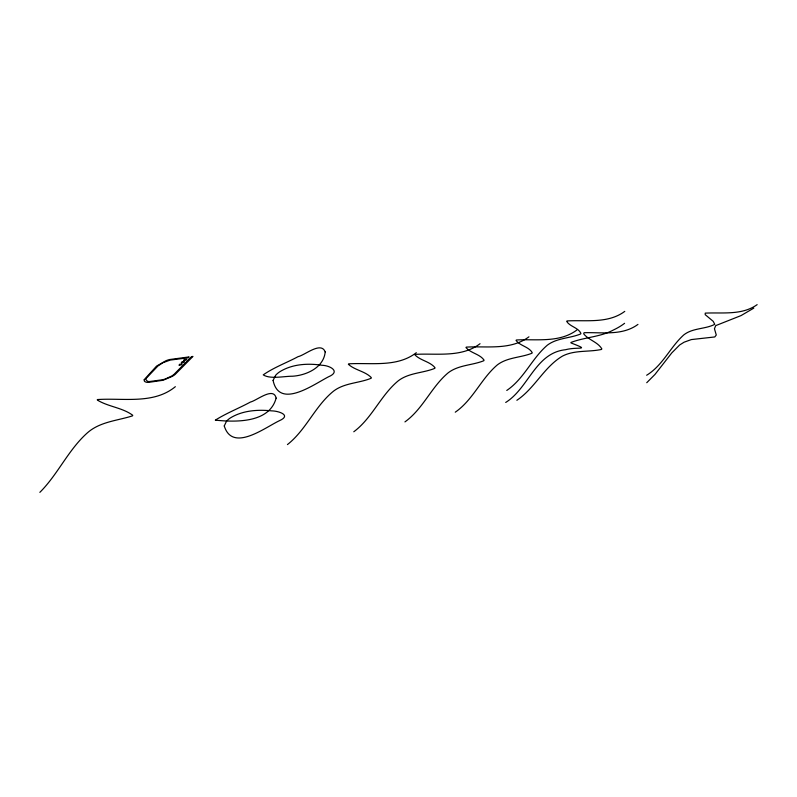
<?xml version="1.0" encoding="UTF-8"?>
<svg xmlns="http://www.w3.org/2000/svg" width="797" height="797" viewBox="0 0 797 797"><rect width="100%" height="100%" fill="white"/><g stroke="black" fill="none" stroke-linecap="round" stroke-linejoin="round"><path stroke-width="1.2" d="M39.85 492.357C58.051 474.225 68.373 449.558 87.74 432.532C100.292 421.653 117.448 420.677 132.501 415.875L132.73 415.267C122.489 407.646 108.332 406.799 97.413 400.104L97.324 399.566C123.216 397.773 153.512 404.627 175.35 386.684M646.736 382.719L654.975 374.441L671.771 352.912L679.672 344.962L684.085 342.202L691.298 339.582L714.789 336.952L716.274 335.019L714.451 328.743L715.716 325.624L741.051 315.582L753.813 308.11M287.448 444.577C306.277 429.762 315.064 405.972 333.614 391.078C344.553 382.739 359.208 383.257 371.243 378.216L371.282 377.549C365.046 371.203 354.944 370.246 348.409 364.329L348.578 363.84C371.163 362.496 396.946 367.646 416.323 352.702M353.788 431.775C372.289 417.967 380.777 395.113 398.43 380.677C409.04 372.637 423.157 373.155 434.873 368.324L435.003 367.676C429.892 361.459 420.417 360.603 414.918 354.854L415.147 354.376C436.796 353.131 461.383 357.883 480.043 343.716M404.936 421.902C423.127 408.851 431.406 386.744 448.362 372.667C458.703 364.857 472.402 365.375 483.839 360.722L484.048 360.085C479.764 353.988 470.708 353.181 465.986 347.572L466.255 347.113C487.176 345.948 510.837 350.401 528.929 336.822M455.266 412.188C473.119 399.845 481.199 378.495 497.467 364.787C507.53 357.215 520.81 357.723 531.958 353.24L532.237 352.623C528.75 346.675 520.062 345.888 516.058 340.439L516.356 339.99C536.56 338.894 559.325 343.059 576.829 330.068M506.762 390.45C524.037 378.814 531.878 358.391 547.37 345.151C557.063 337.868 569.865 338.406 580.595 334.003L580.923 333.385C578.283 327.557 569.915 326.69 566.667 321.37L566.996 320.932C586.303 319.876 608.021 323.811 624.768 311.378M505.706 402.455C528.73 388.099 535.425 352.802 565.581 349.714C577.815 346.426 591.513 350.879 571.011 342.949L570.911 342.481C584.39 337.211 600.271 337.101 613.451 329.988A33.833 14.705 -19.8 0 0 624.589 323.313M516.864 400.293C534.737 388.338 543.972 367.078 562.463 356.11C574.567 349.823 588.664 352.244 601.446 349.445L601.845 348.887C597.899 342.033 588.555 340.05 583.673 333.823L584.081 332.718C602.104 332.17 622.288 335.945 637.949 324.409M646.646 375.248C662.825 365.425 670.167 347.113 683.816 334.879C692.742 327.836 705.235 329.281 714.76 324.349L713.225 321.35L705.196 314.656L705.235 313.131C722.62 312.285 741.947 315.473 757.15 304.643M224.256 425.947C232.455 452.676 264.893 427.571 279.528 420.637C291.971 415.117 278.243 410.923 271.787 410.883C257.75 409.409 242.597 410.425 230.303 417.977A14.187 6.197 -22.2 0 0 226.517 421.224L224.256 425.947M325.206 351.925C323.741 367.517 306.646 375.248 292.728 376.214C283.901 376.164 270.253 379.422 263.229 374.869C273.959 367.377 286.581 362.824 298.098 356.648C304.982 355.173 321.121 341.056 325.206 351.925M273.082 380.398C279.239 409.758 313.918 384.254 328.533 376.792C341.106 371.492 329.978 365.494 321.998 365.275C307.762 363.103 292.2 364.03 279.707 371.8A14.675 6.665 -23.3 0 0 275.672 375.267L273.082 380.398M276.131 398.101C269.486 423.187 235.484 422.221 215.329 420.139C226.428 413.145 238.911 408.293 250.477 402.027C256.674 400.632 273.61 386.376 276.131 398.101M144.237 379.651L144.197 380.597A14.127 4.812 -22.4 0 0 145.044 381.713L146.12 382.171A12.453 4.234 -22.3 0 0 148.441 382.391L163.056 380.279L172.341 376.353A12.752 4.324 -22.5 0 0 175.081 374.5L192.954 356.438L191.569 356.608L173.905 374.49A11.337 3.846 -22.5 0 1 171.524 376.104L165.437 378.924A10.76 3.646 -22.5 0 1 162.449 379.78L149.527 381.524A10.789 3.676 -22.3 0 1 147.525 381.335L145.821 379.561A10.66 3.626 -22.3 0 1 146.349 378.186L157.896 366.022L162.887 362.735L170.219 360.085L188.231 357.773L189.078 356.917L169.592 359.537A12.603 4.344 -22.5 0 0 165.995 360.692L156.551 366.112L144.237 379.651M179.793 364.319L178.966 365.175L181.288 364.877L182.114 364.03L179.793 364.319M182.105 361.958L181.268 362.814L183.589 362.525L184.426 361.669L182.105 361.958M184.426 359.586L183.579 360.443L185.91 360.154L186.747 359.298L184.426 359.586"/></g></svg>
